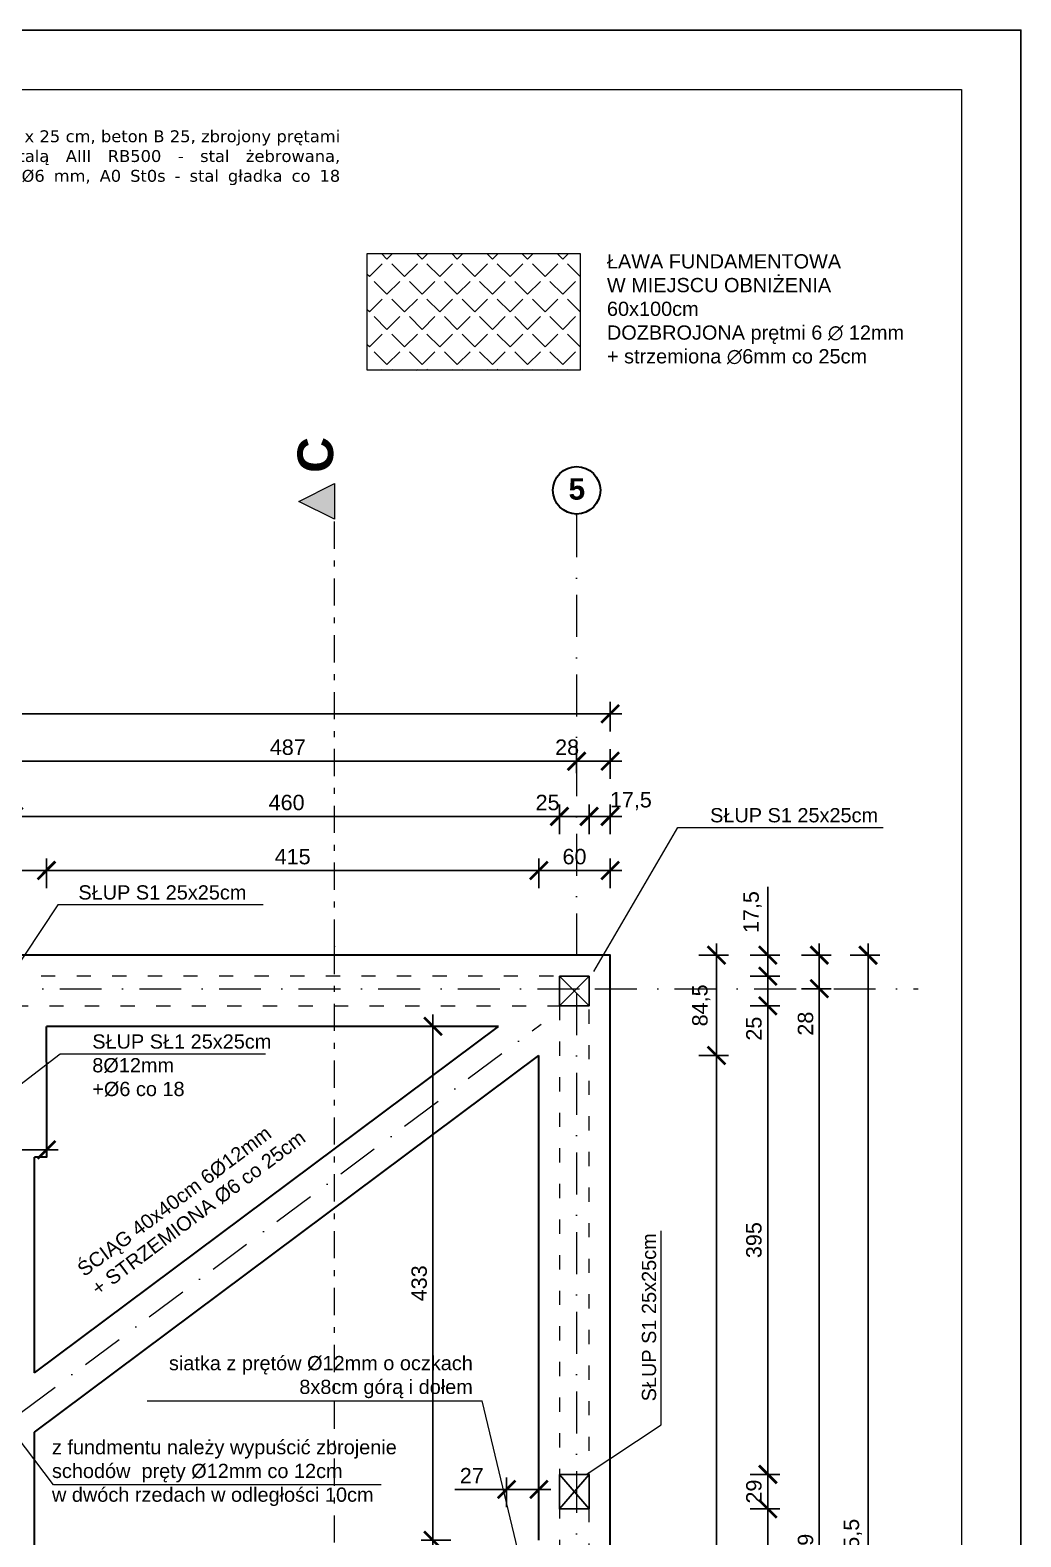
# Model space of a CAD drawing. Header units: millimetres. Extents: x 4647 to 73915, y -13612 to -8141.
# Drawn here: x 7079 to 7914, y -10878 to -9608 of the extents above; entities that cross this region are included whole.
import ezdxf
from ezdxf.enums import TextEntityAlignment as Align

# ---------------------------------------------------------------- set-up
doc = ezdxf.new("R2010")
doc.units = ezdxf.units.MM
for name, pattern in [('ACAD_ISO03W100', [30, 12, -18]), ('DASHED3', [65, 40, -10, 5, -10]), ('Kropki i Kreski', [67.027776, 35.277777, -17.638888, 0, -14.111111]), ('Przerywana', [16.4, 8.2, -8.2]), ('Przerywana podwójnie', [47.9, 22.9, -10, 5, -10])]:
    doc.linetypes.add(name, pattern=pattern)
for name, color, linetype, lineweight in [('a_beton_c', 3, 'ACAD_ISO03W100', 25), ('a_murowane_b', 20, 'Continuous', 30), ('a_murowane_c', 20, 'ACAD_ISO03W100', 13), ('a_opisy', 252, 'Continuous', 9), ('a_wymiary', 250, 'Continuous', 9), ('Konstrukcja - Siatka mod_Nr_Pióra__1', 7, 'Continuous', 5), ('Konstrukcja - Siatka mod_Nr_Pióra__7', 7, 'Continuous', 35), ('Opisy - Tekst_Nr_Pióra__1', 7, 'Continuous', 13), ('Znaczniki - Przekroje_Nr_Pióra__1', 7, 'Continuous', 5)]:
    doc.layers.add(name, color=color, linetype=linetype, lineweight=lineweight)
doc.layers.add('Konstrukcja - Siatka mod', color=7, linetype='Continuous')
doc.layers.add('Znaczniki - Przekroje', color=7, linetype='Continuous')
doc.layers.add('Konstrukcja - Siatka mod_Nr_Pióra__4', color=7, linetype='Continuous', lineweight=5, true_color=0x029e21)
doc.layers.add('Znaczniki - Przekroje_Nr_Pióra__5', color=7, linetype='Continuous', lineweight=5, true_color=0x40a5ff)
doc.styles.add('GENERATED_STYLE_1', font='arialbd.ttf')
doc.styles.get("Standard").update_dxf_attribs({"font": 'arial.ttf'})
doc.dimstyles.new('1-100', dxfattribs={"dimtxt": 13, "dimasz": 15, "dimexe": 10, "dimexo": 20, "dimgap": 5, "dimtad": 1, "dimdec": 1, "dimrnd": 0.5, "dimtxsty": 'Standard', "dimblk": 'ARCHTICK', "dimcen": 0.09, "dimdle": 10, "dimadec": 0, "dimazin": 0, "dimtfac": 1, "dimtdec": 1, "dimtofl": 0, "dimtmove": 0, "dimatfit": 3, "dimfxl": 10, "dimfxlon": 1, "dimtolj": 1, "dimtzin": 0, "dimarcsym": 0})

# ---------------------------------------------------------------- blocks, each defined once
blk = doc.blocks.new('Standardowy znacznik siatki')
at = {"layer": 'Konstrukcja - Siatka mod_Nr_Pióra__4', "linetype": 'Kropki i Kreski'}
for p, q in [((272.5, 0), (1529.2, 0)), ((1529.2, 0), (1801.7, 0))]:
    blk.add_line(p, q, dxfattribs=at)
at = {"layer": 'Konstrukcja - Siatka mod_Nr_Pióra__1', "style": 'GENERATED_STYLE_1'}
blk.add_attdef('AC_MarkerText_1', text='', height=18, dxfattribs=at).set_placement((-28.2, -13.3), align=Align.BOTTOM_LEFT)
blk = doc.blocks.new('Standardowy znacznik siatki_6')
at = {"layer": 'Konstrukcja - Siatka mod_Nr_Pióra__4', "linetype": 'Kropki i Kreski'}
for q in [(0, 0), (1660.6, 0)]:
    blk.add_line((1, 0), q, dxfattribs=at)
blk.add_point((1, 0), dxfattribs=at)
blk.add_point((1, 0), dxfattribs=at)
at = {"layer": 'Konstrukcja - Siatka mod_Nr_Pióra__7', "linetype": 'Continuous'}
blk.add_circle((-20, 0), 20, dxfattribs=at)
at = {"layer": 'Konstrukcja - Siatka mod_Nr_Pióra__1', "style": 'GENERATED_STYLE_1'}
blk.add_attdef('AC_MarkerText_1', text='', height=18, rotation=90, dxfattribs=at).set_placement((-6.7, -6.8), align=Align.BOTTOM_LEFT)
blk = doc.blocks.new('Płaszczyzna odcinająca_3', base_point=(9989.4, -311.1))
at = {"layer": 'Znaczniki - Przekroje_Nr_Pióra__1', "linetype": 'Continuous'}
blk.add_hatch(color=256, dxfattribs=at).paths.add_polyline_path([(9989.4, 1362.7), (9989.4, 1332.7), (9959.4, 1347.7)], flags=0)
for p, q in [((9959.4, 1347.7), (9989.4, 1362.7)), ((9989.4, 1362.7), (9989.4, 1332.7)), ((9989.4, 1332.7), (9959.4, 1347.7))]:
    blk.add_line(p, q, dxfattribs=at)
at = {"layer": 'Znaczniki - Przekroje_Nr_Pióra__5', "linetype": 'Przerywana podwójnie'}
for p, q in [((9989.4, 972.5), (9989.4, 1332.7)), ((9989.4, -296.1), (9989.4, 972.5))]:
    blk.add_line(p, q, dxfattribs=at)
blk.add_point((9989.4, 972.5), dxfattribs=at)
at = {"layer": 'Znaczniki - Przekroje_Nr_Pióra__1', "linetype": 'Continuous', "insert": (9988.7, 1371.7), "char_height": 30, "attachment_point": 7, "rotation": 90, "style": 'GENERATED_STYLE_1'}
blk.add_mtext('{C}', dxfattribs=at)
blk = doc.blocks.new('_ArchTick')
at = {"color": 0, "linetype": 'ByBlock', "const_width": 0.15}
blk.add_lwpolyline([(-0.5, -0.5), (0.5, 0.5)], dxfattribs=at)
blk = doc.blocks.new('*D581')
at = {"layer": 'a_wymiary', "color": 0, "lineweight": -2, "transparency": 16777216}
for p, q in [((7657.8, -11342.9), (7657.8, -10462)), ((7642.8, -10472), (7667.8, -10472)), ((7642.8, -11332.9), (7667.8, -11332.9))]:
    blk.add_line(p, q, dxfattribs=at)
at = {"layer": 'DEFPOINTS', "color": 0, "transparency": 16777216}
for p in [(7508.1, -10472), (7657.8, -10472), (7474.1, -11332.9)]:
    blk.add_point(p, dxfattribs=at)
at = {"layer": 'a_wymiary', "color": 0, "lineweight": -2, "transparency": 16777216, "xscale": 15, "yscale": 15, "zscale": 15}
for p, rotation in [((7657.8, -10472), 90), ((7657.8, -11332.9), 270)]:
    blk.add_blockref('_ArchTick', p, dxfattribs=dict(at, rotation=rotation))
at = {"layer": 'a_wymiary', "color": 0, "transparency": 16777216, "insert": (7646.2, -10902.5), "char_height": 13, "attachment_point": 5, "rotation": 90}
blk.add_mtext('\\A1;861', dxfattribs=at)
blk = doc.blocks.new('*D582')
at = {"layer": 'a_wymiary', "color": 0, "lineweight": -2, "transparency": 16777216}
for p, q in [((7657.8, -10482), (7657.8, -10377.5)), ((7642.8, -10387.5), (7667.8, -10387.5)), ((7642.8, -10472), (7667.8, -10472))]:
    blk.add_line(p, q, dxfattribs=at)
at = {"layer": 'DEFPOINTS', "color": 0, "transparency": 16777216}
for p in [(7568.1, -10387.5), (7657.8, -10387.5), (7508.1, -10472)]:
    blk.add_point(p, dxfattribs=at)
at = {"layer": 'a_wymiary', "color": 0, "lineweight": -2, "transparency": 16777216, "xscale": 15, "yscale": 15, "zscale": 15}
for p, rotation in [((7657.8, -10387.5), 90), ((7657.8, -10472), 270)]:
    blk.add_blockref('_ArchTick', p, dxfattribs=dict(at, rotation=rotation))
at = {"layer": 'a_wymiary', "color": 0, "transparency": 16777216, "insert": (7645, -10429.8), "char_height": 13, "attachment_point": 5, "rotation": 90}
blk.add_mtext('\\A1;84,5', dxfattribs=at)
blk = doc.blocks.new('*D583')
at = {"layer": 'a_wymiary', "color": 0, "lineweight": -2, "transparency": 16777216}
for p, q in [((7701.1, -10387.5), (7701.1, -10329.9)), ((7701.1, -10405.2), (7701.1, -10377.5)), ((7686.1, -10387.5), (7711.1, -10387.5)), ((7686.1, -10405.2), (7711.1, -10405.2))]:
    blk.add_line(p, q, dxfattribs=at)
at = {"layer": 'DEFPOINTS', "color": 0, "transparency": 16777216}
for p in [(7568.1, -10387.5), (7550.4, -10405.2), (7701.1, -10405.2)]:
    blk.add_point(p, dxfattribs=at)
at = {"layer": 'a_wymiary', "color": 0, "lineweight": -2, "transparency": 16777216, "xscale": 15, "yscale": 15, "zscale": 15}
for p, rotation in [((7701.1, -10387.5), 90), ((7701.1, -10405.2), 270)]:
    blk.add_blockref('_ArchTick', p, dxfattribs=dict(at, rotation=rotation))
at = {"layer": 'a_wymiary', "color": 0, "transparency": 16777216, "insert": (7688.2, -10351.2), "char_height": 13, "attachment_point": 5, "rotation": 90}
blk.add_mtext('\\A1;17,5', dxfattribs=at)
blk = doc.blocks.new('*D584')
at = {"layer": 'a_wymiary', "color": 0, "lineweight": -2, "transparency": 16777216}
for p, q in [((7701.1, -10395.2), (7701.1, -10440.2)), ((7686.1, -10405.2), (7711.1, -10405.2)), ((7686.1, -10430.2), (7711.1, -10430.2))]:
    blk.add_line(p, q, dxfattribs=at)
at = {"layer": 'DEFPOINTS', "color": 0, "transparency": 16777216}
for p in [(7550.4, -10405.2), (7550.4, -10430.2), (7701.1, -10430.2)]:
    blk.add_point(p, dxfattribs=at)
at = {"layer": 'a_wymiary', "color": 0, "lineweight": -2, "transparency": 16777216, "xscale": 15, "yscale": 15, "zscale": 15}
for p, rotation in [((7701.1, -10405.2), 90), ((7701.1, -10430.2), 270)]:
    blk.add_blockref('_ArchTick', p, dxfattribs=dict(at, rotation=rotation))
at = {"layer": 'a_wymiary', "color": 0, "transparency": 16777216, "insert": (7689.4, -10449.4), "char_height": 13, "attachment_point": 5, "rotation": 90}
blk.add_mtext('\\A1;25', dxfattribs=at)
blk = doc.blocks.new('*D585')
at = {"layer": 'a_wymiary', "color": 0, "lineweight": -2, "transparency": 16777216}
for p, q in [((7701.1, -10420.2), (7701.1, -10835)), ((7686.1, -10430.2), (7711.1, -10430.2)), ((7686.1, -10825), (7711.1, -10825))]:
    blk.add_line(p, q, dxfattribs=at)
at = {"layer": 'DEFPOINTS', "color": 0, "transparency": 16777216}
for p in [(7550.4, -10430.2), (7550.4, -10825), (7701.1, -10825)]:
    blk.add_point(p, dxfattribs=at)
at = {"layer": 'a_wymiary', "color": 0, "lineweight": -2, "transparency": 16777216, "xscale": 15, "yscale": 15, "zscale": 15}
for p, rotation in [((7701.1, -10430.2), 90), ((7701.1, -10825), 270)]:
    blk.add_blockref('_ArchTick', p, dxfattribs=dict(at, rotation=rotation))
at = {"layer": 'a_wymiary', "color": 0, "transparency": 16777216, "insert": (7689.4, -10627.6), "char_height": 13, "attachment_point": 5, "rotation": 90}
blk.add_mtext('\\A1;395', dxfattribs=at)
blk = doc.blocks.new('*D586')
at = {"layer": 'a_wymiary', "color": 0, "lineweight": -2, "transparency": 16777216}
for p, q in [((7701.1, -10815), (7701.1, -10864)), ((7686.1, -10825), (7711.1, -10825)), ((7686.1, -10854), (7711.1, -10854))]:
    blk.add_line(p, q, dxfattribs=at)
at = {"layer": 'DEFPOINTS', "color": 0, "transparency": 16777216}
for p in [(7550.4, -10825), (7550.4, -10854), (7701.1, -10854)]:
    blk.add_point(p, dxfattribs=at)
at = {"layer": 'a_wymiary', "color": 0, "lineweight": -2, "transparency": 16777216, "xscale": 15, "yscale": 15, "zscale": 15}
for p, rotation in [((7701.1, -10825), 90), ((7701.1, -10854), 270)]:
    blk.add_blockref('_ArchTick', p, dxfattribs=dict(at, rotation=rotation))
at = {"layer": 'a_wymiary', "color": 0, "transparency": 16777216, "insert": (7689.4, -10839.5), "char_height": 13, "attachment_point": 5, "rotation": 90}
blk.add_mtext('\\A1;29', dxfattribs=at)
blk = doc.blocks.new('*D587')
at = {"layer": 'a_wymiary', "color": 0, "lineweight": -2, "transparency": 16777216}
for p, q in [((7686.1, -10854), (7711.1, -10854)), ((7701.1, -10844), (7701.1, -11360.2)), ((7686.1, -11350.2), (7711.1, -11350.2))]:
    blk.add_line(p, q, dxfattribs=at)
at = {"layer": 'DEFPOINTS', "color": 0, "transparency": 16777216}
for p in [(7550.4, -10854), (7550.4, -11350.2), (7701.1, -11350.2)]:
    blk.add_point(p, dxfattribs=at)
at = {"layer": 'a_wymiary', "color": 0, "lineweight": -2, "transparency": 16777216, "xscale": 15, "yscale": 15, "zscale": 15}
for p, rotation in [((7701.1, -10854), 90), ((7701.1, -11350.2), 270)]:
    blk.add_blockref('_ArchTick', p, dxfattribs=dict(at, rotation=rotation))
at = {"layer": 'a_wymiary', "color": 0, "transparency": 16777216, "insert": (7689.4, -11102.1), "char_height": 13, "attachment_point": 5, "rotation": 90}
blk.add_mtext('\\A1;496', dxfattribs=at)
blk = doc.blocks.new('*D590')
at = {"layer": 'a_wymiary', "color": 0, "lineweight": -2, "transparency": 16777216}
for p, q in [((7744.5, -10377.5), (7744.5, -10415.7)), ((7729.5, -10387.5), (7754.5, -10387.5)), ((7729.5, -10415.7), (7754.5, -10415.7)), ((7744.5, -10415.7), (7744.5, -10459.6))]:
    blk.add_line(p, q, dxfattribs=at)
at = {"layer": 'DEFPOINTS', "color": 0, "transparency": 16777216}
for p in [(7568.1, -10387.5), (7568.1, -10415.7), (7744.5, -10415.7)]:
    blk.add_point(p, dxfattribs=at)
at = {"layer": 'a_wymiary', "color": 0, "lineweight": -2, "transparency": 16777216, "xscale": 15, "yscale": 15, "zscale": 15}
for p, rotation in [((7744.5, -10387.5), 90), ((7744.5, -10415.7), 270)]:
    blk.add_blockref('_ArchTick', p, dxfattribs=dict(at, rotation=rotation))
at = {"layer": 'a_wymiary', "color": 0, "transparency": 16777216, "insert": (7732.9, -10445.2), "char_height": 13, "attachment_point": 5, "rotation": 90}
blk.add_mtext('\\A1;28', dxfattribs=at)
blk = doc.blocks.new('*D591')
at = {"layer": 'a_wymiary', "color": 0, "lineweight": -2, "transparency": 16777216}
for p, q in [((7744.5, -10405.7), (7744.5, -11374.7)), ((7729.5, -10415.7), (7754.5, -10415.7)), ((7759.5, -11364.7), (7734.5, -11364.7))]:
    blk.add_line(p, q, dxfattribs=at)
at = {"layer": 'DEFPOINTS', "color": 0, "transparency": 16777216}
for p in [(7568.1, -10415.7), (7744.5, -11364.7), (7827.8, -11364.7)]:
    blk.add_point(p, dxfattribs=at)
at = {"layer": 'a_wymiary', "color": 0, "lineweight": -2, "transparency": 16777216, "xscale": 15, "yscale": 15, "zscale": 15}
for p, rotation in [((7744.5, -10415.7), 90), ((7744.5, -11364.7), 270)]:
    blk.add_blockref('_ArchTick', p, dxfattribs=dict(at, rotation=rotation))
at = {"layer": 'a_wymiary', "color": 0, "transparency": 16777216, "insert": (7732.9, -10890.2), "char_height": 13, "attachment_point": 5, "rotation": 90}
blk.add_mtext('\\A1;949', dxfattribs=at)
blk = doc.blocks.new('*D593')
at = {"layer": 'a_wymiary', "color": 0, "lineweight": -2, "transparency": 16777216}
for p, q in [((7785.6, -10377.5), (7785.6, -11402.9)), ((7770.6, -10387.5), (7795.6, -10387.5)), ((7770.6, -11392.9), (7795.6, -11392.9))]:
    blk.add_line(p, q, dxfattribs=at)
at = {"layer": 'DEFPOINTS', "color": 0, "transparency": 16777216}
for p in [(7568.1, -10387.5), (7568.1, -11392.9), (7785.6, -11392.9)]:
    blk.add_point(p, dxfattribs=at)
at = {"layer": 'a_wymiary', "color": 0, "lineweight": -2, "transparency": 16777216, "xscale": 15, "yscale": 15, "zscale": 15}
for p, rotation in [((7785.6, -10387.5), 90), ((7785.6, -11392.9), 270)]:
    blk.add_blockref('_ArchTick', p, dxfattribs=dict(at, rotation=rotation))
at = {"layer": 'a_wymiary', "color": 0, "transparency": 16777216, "insert": (7772.7, -10890.2), "char_height": 13, "attachment_point": 5, "rotation": 90}
blk.add_mtext('\\A1;1005,5', dxfattribs=at)
blk = doc.blocks.new('*D594')
at = {"layer": 'a_wymiary', "color": 0, "lineweight": -2, "transparency": 16777216}
for p, q in [((7508.1, -10331.1), (7508.1, -10306.1)), ((7568.1, -10331.1), (7568.1, -10306.1)), ((7578.1, -10316.1), (7498.1, -10316.1))]:
    blk.add_line(p, q, dxfattribs=at)
at = {"layer": 'DEFPOINTS', "color": 0, "transparency": 16777216}
for p in [(7508.1, -10316.1), (7568.1, -10387.5), (7508.1, -10472)]:
    blk.add_point(p, dxfattribs=at)
at = {"layer": 'a_wymiary', "color": 0, "lineweight": -2, "transparency": 16777216, "xscale": 15, "yscale": 15, "zscale": 15, "rotation": 180}
blk.add_blockref('_ArchTick', (7508.1, -10316.1), dxfattribs=at)
at = {"layer": 'a_wymiary', "color": 0, "lineweight": -2, "transparency": 16777216, "xscale": 15, "yscale": 15, "zscale": 15}
blk.add_blockref('_ArchTick', (7568.1, -10316.1), dxfattribs=at)
at = {"layer": 'a_wymiary', "color": 0, "transparency": 16777216, "insert": (7538.1, -10304.5), "char_height": 13, "attachment_point": 5}
blk.add_mtext('\\A1;60', dxfattribs=at)
blk = doc.blocks.new('*D595')
at = {"layer": 'a_wymiary', "color": 0, "lineweight": -2, "transparency": 16777216}
for p, q in [((7092.9, -10331.1), (7092.9, -10306.1)), ((7508.1, -10331.1), (7508.1, -10306.1)), ((7518.1, -10316.1), (7082.9, -10316.1))]:
    blk.add_line(p, q, dxfattribs=at)
at = {"layer": 'DEFPOINTS', "color": 0, "transparency": 16777216}
for p in [(7092.9, -10316.1), (7092.9, -10447.5), (7508.1, -10472)]:
    blk.add_point(p, dxfattribs=at)
at = {"layer": 'a_wymiary', "color": 0, "lineweight": -2, "transparency": 16777216, "xscale": 15, "yscale": 15, "zscale": 15, "rotation": 180}
blk.add_blockref('_ArchTick', (7092.9, -10316.1), dxfattribs=at)
at = {"layer": 'a_wymiary', "color": 0, "lineweight": -2, "transparency": 16777216, "xscale": 15, "yscale": 15, "zscale": 15}
blk.add_blockref('_ArchTick', (7508.1, -10316.1), dxfattribs=at)
at = {"layer": 'a_wymiary', "color": 0, "transparency": 16777216, "insert": (7300.5, -10304.5), "char_height": 13, "attachment_point": 5}
blk.add_mtext('\\A1;415', dxfattribs=at)
blk = doc.blocks.new('*D596')
at = {"layer": 'a_wymiary', "color": 0, "lineweight": -2, "transparency": 16777216}
for p, q in [((7012.9, -10331.1), (7012.9, -10306.1)), ((7092.9, -10331.1), (7092.9, -10306.1)), ((7102.9, -10316.1), (7002.9, -10316.1))]:
    blk.add_line(p, q, dxfattribs=at)
at = {"layer": 'DEFPOINTS', "color": 0, "transparency": 16777216}
for p in [(7012.9, -10316.1), (7012.9, -10447.5), (7092.9, -10447.5)]:
    blk.add_point(p, dxfattribs=at)
at = {"layer": 'a_wymiary', "color": 0, "lineweight": -2, "transparency": 16777216, "xscale": 15, "yscale": 15, "zscale": 15, "rotation": 180}
blk.add_blockref('_ArchTick', (7012.9, -10316.1), dxfattribs=at)
at = {"layer": 'a_wymiary', "color": 0, "lineweight": -2, "transparency": 16777216, "xscale": 15, "yscale": 15, "zscale": 15}
blk.add_blockref('_ArchTick', (7092.9, -10316.1), dxfattribs=at)
at = {"layer": 'a_wymiary', "color": 0, "transparency": 16777216, "insert": (7052.9, -10304.5), "char_height": 13, "attachment_point": 5}
blk.add_mtext('\\A1;80', dxfattribs=at)
blk = doc.blocks.new('*D607')
at = {"layer": 'a_wymiary', "color": 0, "lineweight": -2, "transparency": 16777216}
for p, q in [((7055.4, -10270.5), (7535.4, -10270.5)), ((7065.4, -10285.5), (7065.4, -10260.5)), ((7525.4, -10285.5), (7525.4, -10260.5))]:
    blk.add_line(p, q, dxfattribs=at)
at = {"layer": 'DEFPOINTS', "color": 0, "transparency": 16777216}
for p in [(7525.4, -10270.5), (7065.4, -10405.2), (7525.4, -10405.2)]:
    blk.add_point(p, dxfattribs=at)
at = {"layer": 'a_wymiary', "color": 0, "lineweight": -2, "transparency": 16777216, "xscale": 15, "yscale": 15, "zscale": 15, "rotation": 180}
blk.add_blockref('_ArchTick', (7065.4, -10270.5), dxfattribs=at)
at = {"layer": 'a_wymiary', "color": 0, "lineweight": -2, "transparency": 16777216, "xscale": 15, "yscale": 15, "zscale": 15}
blk.add_blockref('_ArchTick', (7525.4, -10270.5), dxfattribs=at)
at = {"layer": 'a_wymiary', "color": 0, "transparency": 16777216, "insert": (7295.4, -10258.9), "char_height": 13, "attachment_point": 5}
blk.add_mtext('\\A1;460', dxfattribs=at)
blk = doc.blocks.new('*D608')
at = {"layer": 'a_wymiary', "color": 0, "lineweight": -2, "transparency": 16777216}
for p, q in [((7515.4, -10270.5), (7560.4, -10270.5)), ((7525.4, -10285.5), (7525.4, -10260.5)), ((7550.4, -10285.5), (7550.4, -10260.5))]:
    blk.add_line(p, q, dxfattribs=at)
at = {"layer": 'DEFPOINTS', "color": 0, "transparency": 16777216}
for p in [(7550.4, -10270.5), (7525.4, -10405.2), (7550.4, -10405.2)]:
    blk.add_point(p, dxfattribs=at)
at = {"layer": 'a_wymiary', "color": 0, "lineweight": -2, "transparency": 16777216, "xscale": 15, "yscale": 15, "zscale": 15, "rotation": 180}
blk.add_blockref('_ArchTick', (7525.4, -10270.5), dxfattribs=at)
at = {"layer": 'a_wymiary', "color": 0, "lineweight": -2, "transparency": 16777216, "xscale": 15, "yscale": 15, "zscale": 15}
blk.add_blockref('_ArchTick', (7550.4, -10270.5), dxfattribs=at)
at = {"layer": 'a_wymiary', "color": 0, "transparency": 16777216, "insert": (7515.4, -10258.9), "char_height": 13, "attachment_point": 5}
blk.add_mtext('\\A1;25', dxfattribs=at)
blk = doc.blocks.new('*D609')
at = {"layer": 'a_wymiary', "color": 0, "lineweight": -2, "transparency": 16777216}
for p, q in [((7540.4, -10270.5), (7578.1, -10270.5)), ((7550.4, -10285.5), (7550.4, -10260.5)), ((7568.1, -10285.5), (7568.1, -10260.5))]:
    blk.add_line(p, q, dxfattribs=at)
at = {"layer": 'DEFPOINTS', "color": 0, "transparency": 16777216}
for p in [(7568.1, -10270.5), (7568.1, -10387.5), (7550.4, -10405.2)]:
    blk.add_point(p, dxfattribs=at)
at = {"layer": 'a_wymiary', "color": 0, "lineweight": -2, "transparency": 16777216, "xscale": 15, "yscale": 15, "zscale": 15, "rotation": 180}
blk.add_blockref('_ArchTick', (7550.4, -10270.5), dxfattribs=at)
at = {"layer": 'a_wymiary', "color": 0, "lineweight": -2, "transparency": 16777216, "xscale": 15, "yscale": 15, "zscale": 15}
blk.add_blockref('_ArchTick', (7568.1, -10270.5), dxfattribs=at)
at = {"layer": 'a_wymiary', "color": 0, "transparency": 16777216, "insert": (7585.6, -10257.7), "char_height": 13, "attachment_point": 5}
blk.add_mtext('\\A1;17,5', dxfattribs=at)
blk = doc.blocks.new('*D613')
at = {"layer": 'a_wymiary', "color": 0, "lineweight": -2, "transparency": 16777216}
for p, q in [((7052.9, -10239), (7052.9, -10214)), ((7539.9, -10209), (7539.9, -10234)), ((7042.9, -10224), (7549.9, -10224))]:
    blk.add_line(p, q, dxfattribs=at)
at = {"layer": 'DEFPOINTS', "color": 0, "transparency": 16777216}
for p in [(7539.9, -10016.7), (7539.9, -10224), (7052.9, -10405.2)]:
    blk.add_point(p, dxfattribs=at)
at = {"layer": 'a_wymiary', "color": 0, "lineweight": -2, "transparency": 16777216, "xscale": 15, "yscale": 15, "zscale": 15, "rotation": 180}
blk.add_blockref('_ArchTick', (7052.9, -10224), dxfattribs=at)
at = {"layer": 'a_wymiary', "color": 0, "lineweight": -2, "transparency": 16777216, "xscale": 15, "yscale": 15, "zscale": 15}
blk.add_blockref('_ArchTick', (7539.9, -10224), dxfattribs=at)
at = {"layer": 'a_wymiary', "color": 0, "transparency": 16777216, "insert": (7296.4, -10212.3), "char_height": 13, "attachment_point": 5}
blk.add_mtext('\\A1;487', dxfattribs=at)
blk = doc.blocks.new('*D614')
at = {"layer": 'a_wymiary', "color": 0, "lineweight": -2, "transparency": 16777216}
for p, q in [((7539.9, -10209), (7539.9, -10234)), ((7568.1, -10239), (7568.1, -10214)), ((7529.9, -10224), (7578.1, -10224))]:
    blk.add_line(p, q, dxfattribs=at)
at = {"layer": 'DEFPOINTS', "color": 0, "transparency": 16777216}
for p in [(7539.9, -10016.7), (7568.1, -10224), (7568.1, -10387.5)]:
    blk.add_point(p, dxfattribs=at)
at = {"layer": 'a_wymiary', "color": 0, "lineweight": -2, "transparency": 16777216, "xscale": 15, "yscale": 15, "zscale": 15, "rotation": 180}
blk.add_blockref('_ArchTick', (7539.9, -10224), dxfattribs=at)
at = {"layer": 'a_wymiary', "color": 0, "lineweight": -2, "transparency": 16777216, "xscale": 15, "yscale": 15, "zscale": 15}
blk.add_blockref('_ArchTick', (7568.1, -10224), dxfattribs=at)
at = {"layer": 'a_wymiary', "color": 0, "transparency": 16777216, "insert": (7531.9, -10212.3), "char_height": 13, "attachment_point": 5}
blk.add_mtext('\\A1;28', dxfattribs=at)
blk = doc.blocks.new('*D615')
at = {"layer": 'a_wymiary', "color": 0, "lineweight": -2, "transparency": 16777216}
for p, q in [((6260.7, -10199.1), (6260.7, -10174.1)), ((7568.1, -10199.1), (7568.1, -10174.1)), ((6250.7, -10184.1), (7578.1, -10184.1))]:
    blk.add_line(p, q, dxfattribs=at)
at = {"layer": 'DEFPOINTS', "color": 0, "transparency": 16777216}
for p in [(7568.1, -10184.1), (6260.7, -10387.5), (7568.1, -10387.5)]:
    blk.add_point(p, dxfattribs=at)
at = {"layer": 'a_wymiary', "color": 0, "lineweight": -2, "transparency": 16777216, "xscale": 15, "yscale": 15, "zscale": 15, "rotation": 180}
blk.add_blockref('_ArchTick', (6260.7, -10184.1), dxfattribs=at)
at = {"layer": 'a_wymiary', "color": 0, "lineweight": -2, "transparency": 16777216, "xscale": 15, "yscale": 15, "zscale": 15}
blk.add_blockref('_ArchTick', (7568.1, -10184.1), dxfattribs=at)
at = {"layer": 'a_wymiary', "color": 0, "transparency": 16777216, "insert": (6914.4, -10171.3), "char_height": 13, "attachment_point": 5}
blk.add_mtext('\\A1;1307,5', dxfattribs=at)
blk = doc.blocks.new('*D738')
at = {"layer": 'a_wymiary', "color": 0, "lineweight": -2, "transparency": 16777216}
for p, q in [((7433.8, -10880.5), (7408.8, -10880.5)), ((7418.8, -10974.5), (7418.8, -10870.5)), ((7433.8, -10964.5), (7408.8, -10964.5))]:
    blk.add_line(p, q, dxfattribs=at)
at = {"layer": 'DEFPOINTS', "color": 0, "transparency": 16777216}
for p in [(7418.8, -10880.5), (7480.9, -10880.5), (7480.9, -10964.5)]:
    blk.add_point(p, dxfattribs=at)
at = {"layer": 'a_wymiary', "color": 0, "lineweight": -2, "transparency": 16777216, "xscale": 15, "yscale": 15, "zscale": 15}
for p, rotation in [((7418.8, -10880.5), 90), ((7418.8, -10964.5), 270)]:
    blk.add_blockref('_ArchTick', p, dxfattribs=dict(at, rotation=rotation))
at = {"layer": 'a_wymiary', "color": 0, "transparency": 16777216, "insert": (7407.2, -10922.5), "char_height": 13, "attachment_point": 5, "rotation": 90}
blk.add_mtext('\\A1;84', dxfattribs=at)
blk = doc.blocks.new('*D739')
at = {"layer": 'a_wymiary', "color": 0, "lineweight": -2, "transparency": 16777216}
for p, q in [((7433.8, -10447.5), (7408.8, -10447.5)), ((7418.8, -10890.5), (7418.8, -10437.5)), ((7433.8, -10880.5), (7408.8, -10880.5))]:
    blk.add_line(p, q, dxfattribs=at)
at = {"layer": 'DEFPOINTS', "color": 0, "transparency": 16777216}
for p in [(7418.8, -10447.5), (7474.1, -10447.5), (7480.9, -10880.5)]:
    blk.add_point(p, dxfattribs=at)
at = {"layer": 'a_wymiary', "color": 0, "lineweight": -2, "transparency": 16777216, "xscale": 15, "yscale": 15, "zscale": 15}
for p, rotation in [((7418.8, -10447.5), 90), ((7418.8, -10880.5), 270)]:
    blk.add_blockref('_ArchTick', p, dxfattribs=dict(at, rotation=rotation))
at = {"layer": 'a_wymiary', "color": 0, "transparency": 16777216, "insert": (7407.2, -10664), "char_height": 13, "attachment_point": 5, "rotation": 90}
blk.add_mtext('\\A1;433', dxfattribs=at)
blk = doc.blocks.new('*D740')
at = {"layer": 'a_wymiary', "color": 0, "lineweight": -2, "transparency": 16777216}
for p, q in [((7480.9, -10852.7), (7480.9, -10827.7)), ((7508.1, -10852.7), (7508.1, -10827.7)), ((7480.9, -10837.7), (7437.1, -10837.7)), ((7518.1, -10837.7), (7480.9, -10837.7))]:
    blk.add_line(p, q, dxfattribs=at)
at = {"layer": 'DEFPOINTS', "color": 0, "transparency": 16777216}
for p in [(7480.9, -10837.7), (7480.9, -10964.5), (7508.1, -10964.5)]:
    blk.add_point(p, dxfattribs=at)
at = {"layer": 'a_wymiary', "color": 0, "lineweight": -2, "transparency": 16777216, "xscale": 15, "yscale": 15, "zscale": 15, "rotation": 180}
blk.add_blockref('_ArchTick', (7480.9, -10837.7), dxfattribs=at)
at = {"layer": 'a_wymiary', "color": 0, "lineweight": -2, "transparency": 16777216, "xscale": 15, "yscale": 15, "zscale": 15}
blk.add_blockref('_ArchTick', (7508.1, -10837.7), dxfattribs=at)
at = {"layer": 'a_wymiary', "color": 0, "transparency": 16777216, "insert": (7451.5, -10826.1), "char_height": 13, "attachment_point": 5}
blk.add_mtext('\\A1;27', dxfattribs=at)
blk = doc.blocks.new('*D911')
at = {"layer": 'a_wymiary', "color": 0, "lineweight": -2, "transparency": 16777216}
for p, q in [((7012.9, -10551.5), (7012.9, -10541.5)), ((7092.9, -10551.5), (7092.9, -10541.5)), ((7002.9, -10551.5), (7102.9, -10551.5))]:
    blk.add_line(p, q, dxfattribs=at)
at = {"layer": 'DEFPOINTS', "color": 0, "transparency": 16777216}
for p in [(7012.9, -10557.6), (7092.9, -10551.5), (7092.9, -10557.6)]:
    blk.add_point(p, dxfattribs=at)
at = {"layer": 'a_wymiary', "color": 0, "lineweight": -2, "transparency": 16777216, "xscale": 15, "yscale": 15, "zscale": 15, "rotation": 180}
blk.add_blockref('_ArchTick', (7012.9, -10551.5), dxfattribs=at)
at = {"layer": 'a_wymiary', "color": 0, "lineweight": -2, "transparency": 16777216, "xscale": 15, "yscale": 15, "zscale": 15}
blk.add_blockref('_ArchTick', (7092.9, -10551.5), dxfattribs=at)
at = {"layer": 'a_wymiary', "color": 0, "transparency": 16777216, "insert": (7052.9, -10539.9), "char_height": 13, "attachment_point": 5}
blk.add_mtext('\\A1;80', dxfattribs=at)

msp = doc.modelspace()

# ---------------------------------------------------------------- hatches: boundary and pattern name
at = {"layer": 'a_wymiary', "ltscale": 5}
h = msp.add_hatch(dxfattribs=at)
h.set_pattern_fill('ANGLE', color=256, scale=3, angle=45, style=0)
h.set_pattern_definition([(45, (-13.886, -36.208), (-14.817423, 14.817423), [15.24, -5.715]), (135, (-13.886, -36.208), (-14.817423, -14.817423), [15.24, -5.715])])
h.paths.add_polyline_path([(7363.43, -9796.14), (7542.93, -9796.14), (7542.93, -9894.47), (7363.43, -9894.47)])

# ---------------------------------------------------------------- linework, layer by layer
msp.add_lwpolyline([(5814.41, -12577.97), (7914.41, -12577.97), (7914.41, -9607.97), (5814.41, -9607.97)], close=True)
at = {"layer": 'a_beton_c', "linetype": 'ByBlock'}
for points in [[(7525.41, -10405.23), (7525.41, -10430.23), (7550.42, -10430.23), (7550.42, -10405.23)], [(7525.41, -10825.04), (7525.41, -10854.04), (7550.42, -10854.04), (7550.42, -10825.04)]]:
    msp.add_lwpolyline(points, close=True, dxfattribs=at)
for points in [[(7525.41, -10430.23), (7550.42, -10405.23)], [(7525.41, -10405.23), (7550.42, -10430.23)], [(7525.41, -10854.04), (7550.42, -10825.04)], [(7525.41, -10825.04), (7550.42, -10854.04)]]:
    msp.add_lwpolyline(points, dxfattribs=at)
at = {"layer": 'a_murowane_b'}
for p, q in [((7092.91, -10477.64), (7092.91, -10447.53)), ((7082.91, -10739.5), (7082.91, -10557.63)), ((7082.91, -10937.73), (7082.91, -10789.41))]:
    msp.add_line(p, q, dxfattribs=at)
for points in [[(6330.91, -11392.93), (7568.11, -11392.93), (7568.11, -10387.53), (6260.71, -10387.53), (6260.71, -11322.73)], [(7082.91, -10739.5), (7474.07, -10447.53)], [(7474.07, -10447.53), (7092.91, -10447.53)], [(7082.91, -10789.41), (7508.11, -10472.03)], [(7508.11, -10880.54), (7508.11, -10472.03)], [(7092.91, -10477.64), (7092.91, -10477.64), (7092.91, -10557.63), (7082.91, -10557.63)]]:
    msp.add_lwpolyline(points, dxfattribs=at)
at = {"layer": 'a_murowane_c'}
for points in [[(6278.41, -11375.23), (7550.41, -11375.23), (7550.41, -10405.23), (6278.41, -10405.23)], [(7065.41, -10430.23), (7525.41, -10430.23), (7525.41, -11350.23), (7065.41, -11350.23)]]:
    msp.add_lwpolyline(points, close=True, dxfattribs=at)
at = {"layer": 'a_opisy'}
for p, q in [((7554.41, -10401.23), (7625.34, -10279.94)), ((7625.34, -10279.94), (7798.4, -10279.94)), ((7102.47, -10344.98), (7060.74, -10408.32)), ((7275.53, -10344.98), (7102.47, -10344.98)), ((7059.41, -10505.14), (7104.48, -10470.61)), ((7104.48, -10470.61), (7277.54, -10470.61)), ((7611.29, -10783.32), (7611.29, -10619.81)), ((7098.92, -10833.77), (6986.77, -10686.22)), ((7177.8, -10762.93), (7460.19, -10762.93)), ((7490.34, -10888.7), (7460.19, -10762.93)), ((7547.95, -10825.04), (7611.29, -10783.32)), ((7375, -10833.77), (7098.92, -10833.77))]:
    msp.add_line(p, q, dxfattribs=at)
at = {"layer": 'a_wymiary'}
msp.add_lwpolyline([(7363.43, -9796.14), (7542.93, -9796.14), (7542.93, -9894.47), (7363.43, -9894.47)], close=True, dxfattribs=at)
at = {"layer": 'Konstrukcja - Siatka mod_Nr_Pióra__4', "linetype": 'Kropki i Kreski'}
msp.add_lwpolyline([(6318.91, -11334.73), (7509.91, -10445.73)], dxfattribs=at)
at = {"layer": 'Opisy - Tekst_Nr_Pióra__1', "linetype": 'Continuous', "ltscale": 10, "flags": 128}
msp.add_lwpolyline([(7864.41, -12377.97), (5964.41, -12377.97), (5964.41, -9657.97), (7864.41, -9657.97)], close=True, dxfattribs=at)

# ---------------------------------------------------------------- block references
at = {"layer": 'Konstrukcja - Siatka mod', "linetype": 'Continuous'}
ref = msp.add_blockref('Standardowy znacznik siatki_6', (7539.92, -10015.73), dxfattribs=dict(at, rotation=270))
ref.add_attrib('AC_MarkerText_1', '5', dxfattribs={"linetype": 'Continuous', "height": 18, "style": 'GENERATED_STYLE_1'}).set_placement((7533.09, -10009.02), align=Align.BOTTOM_LEFT)
at = {"layer": 'Konstrukcja - Siatka mod', "linetype": 'Przerywana'}
msp.add_blockref('Standardowy znacznik siatki', (6026.12, -10415.73), dxfattribs=at)
at = {"layer": 'Znaczniki - Przekroje'}
msp.add_blockref('Płaszczyzna odcinająca_3', (7335.74, -11663.84), dxfattribs=at)

# ---------------------------------------------------------------- texts
at = {"layer": 'a_opisy', "char_height": 12}
for s, insert, width, attachment_point in [('\\pxl1.5,qj;{\\fVerdana|b1|i0|c238|p34;\\H0.83333x;\\L\\C0;Słup SŁ2\\fVerdana|b0|i0|c238|p34;\\l - 25 x 25 cm, beton B 25\\fVerdana Baltic|b0|i0|c186|p34;, zbrojony prętami 8Ø12 mm stalą AIII RB500 - stal żebrowana, strzemionami Ø6 mm, A0 St0s - stal gładka co 18 cm.}', (6952.73, -9692.39), 386.6768, 1), ('ŁAWA FUNDAMENTOWA\\PW MIEJSCU OBNIŻENIA\\P60x100cm\\PDOZBROJONA prętmi 6 ∅ 12mm\\P+ strzemiona ∅6mm co 25cm', (7565.44, -9796.79), 526.9312, 1), ('SŁUP S1 25x25cm', (7652.42, -10263.54), 285.6, 1), ('SŁUP S1 25x25cm', (7261.49, -10328.58), 285.6, 3), ('SŁUP SŁ1 25x25cm\\P8%%C12mm\\P+%%C6 co 18', (7131.57, -10454.21), 285.6, 1)]:
    msp.add_mtext(s, dxfattribs=dict(at, insert=insert, width=width, attachment_point=attachment_point))
at = {"layer": 'a_opisy', "char_height": 12, "attachment_point": 1}
for s, insert, width, rotation in [('ŚCIĄG 40x40cm 6%%C12mm \\P+ STRZEMIONA %%C6 co 25cm', (7117.59, -10649.26), 526.9312, 36.73882), ('SŁUP S1 25x25cm', (7594.88, -10763.47), 285.6, 90)]:
    msp.add_mtext(s, dxfattribs=dict(at, insert=insert, width=width, rotation=rotation))
at = {"layer": 'a_opisy', "linetype": 'DASHED3', "char_height": 12, "width": 294.4432}
for s, insert, attachment_point in [('{\\fArial|b0|i0|c238|p34;siatka z prętów %%c12mm o oczkach 8x8cm górą i dołem}', (7452.38, -10725.23), 3), ('z fundmentu należy wypuścić zbrojenie schodów  pręty %%C12mm co 12cm\\Pw dwóch rzedach w odległości 10cm', (7097.59, -10796.07), 1)]:
    msp.add_mtext(s, dxfattribs=dict(at, insert=insert, attachment_point=attachment_point))

# ---------------------------------------------------------------- dimensions: what is measured, and where the dimension line sits
at = {"layer": 'a_wymiary'}
for base, p1, p2, override, picture, middle in [((7539.92, -10223.99), (7052.92, -10405.23), (7539.92, -10016.73), {"dimtmove": 1, "dimfxl": 15}, '*D613', (7296.42, -10212.35)), ((7568.11, -10184.12), (6260.71, -10387.53), (7568.11, -10387.53), {"dimfxl": 15}, '*D615', (6914.41, -10171.31)), ((7525.41, -10270.51), (7065.42, -10405.23), (7525.41, -10405.23), {"dimtmove": 1, "dimfxl": 15}, '*D607', (7295.42, -10258.87)), ((7012.92, -10316.09), (7092.91, -10447.53), (7012.92, -10447.53), {"dimtmove": 1, "dimfxl": 15}, '*D596', (7052.91, -10304.45)), ((7092.91, -10316.09), (7508.11, -10472.03), (7092.91, -10447.53), {"dimtmove": 1, "dimfxl": 15}, '*D595', (7300.51, -10304.45)), ((7508.11, -10316.09), (7568.11, -10387.53), (7508.11, -10472.03), {"dimfxl": 15}, '*D594', (7538.11, -10304.45)), ((7092.91, -10551.55), (7012.92, -10557.63), (7092.91, -10557.63), {"dimfxl": 20}, '*D911', (7052.91, -10539.91)), ((7480.91, -10837.68), (7508.11, -10964.54), (7480.91, -10964.54), {"dimfxl": 15}, '*D740', (7451.49, -10826.15))]:
    dim = msp.add_linear_dim(base=base, p1=p1, p2=p2, dimstyle='1-100', override=override, dxfattribs=at)
    dim.commit()
    dim.dimension.update_dxf_attribs({"geometry": picture, "text_midpoint": middle})
for base, p1, p2, picture, middle in [((7568.11, -10223.99), (7539.92, -10016.73), (7568.11, -10387.53), '*D614', (7531.92, -10223.99)), ((7550.41, -10270.51), (7525.41, -10405.23), (7550.41, -10405.23), '*D608', (7515.41, -10270.51)), ((7568.11, -10270.51), (7550.41, -10405.23), (7568.11, -10387.53), '*D609', (7585.57, -10270.51))]:
    dim = msp.add_linear_dim(base=base, p1=p1, p2=p2, dimstyle='1-100', override={"dimtmove": 1, "dimfxl": 15}, dxfattribs=at)
    dim.commit()
    dim.dimension.update_dxf_attribs({"geometry": picture, "text_midpoint": middle, "dimtype": 160})
for base, p1, p2, override, picture, middle in [((7701.06, -10405.23), (7568.11, -10387.53), (7550.41, -10405.23), {"dimfxl": 15}, '*D583', (7701.06, -10351.21)), ((7701.06, -10430.23), (7550.41, -10405.23), (7550.42, -10430.23), {"dimtmove": 1, "dimfxl": 15}, '*D584', (7701.06, -10449.41))]:
    dim = msp.add_linear_dim(base=base, p1=p1, p2=p2, angle=90, dimstyle='1-100', override=override, dxfattribs=at)
    dim.commit()
    dim.dimension.update_dxf_attribs({"geometry": picture, "text_midpoint": middle, "dimtype": 160})
for base, p1, p2, override, picture, middle in [((7657.81, -10387.53), (7508.11, -10472.03), (7568.11, -10387.53), {"dimtmove": 1, "dimfxl": 15}, '*D582', (7645, -10429.78)), ((7744.51, -10415.73), (7568.11, -10387.53), (7568.11, -10415.73), {"dimfxl": 15}, '*D590', (7732.87, -10445.16)), ((7785.56, -11392.93), (7568.11, -10387.53), (7568.11, -11392.93), {"dimfxl": 15}, '*D593', (7772.75, -10890.23)), ((7744.51, -11364.73), (7568.11, -10415.73), (7827.82, -11364.73), {"dimtmove": 1, "dimfxl": 15}, '*D591', (7732.87, -10890.23)), ((7701.06, -10825.04), (7550.42, -10430.23), (7550.42, -10825.04), {"dimtmove": 1, "dimfxl": 15}, '*D585', (7689.42, -10627.64)), ((7418.82, -10447.53), (7480.91, -10880.54), (7474.07, -10447.53), {"dimtmove": 1, "dimfxl": 15}, '*D739', (7407.17, -10664.04)), ((7657.81, -10472.03), (7474.07, -11332.93), (7508.11, -10472.03), {"dimfxl": 15}, '*D581', (7646.17, -10902.48)), ((7701.06, -10854.04), (7550.42, -10825.04), (7550.41, -10854.04), {"dimtmove": 1, "dimfxl": 15}, '*D586', (7689.42, -10839.54)), ((7701.06, -11350.23), (7550.41, -10854.04), (7550.42, -11350.23), {"dimtmove": 1, "dimfxl": 15}, '*D587', (7689.42, -11102.14)), ((7418.82, -10880.54), (7480.91, -10964.54), (7480.91, -10880.54), {"dimtmove": 1, "dimfxl": 15}, '*D738', (7407.18, -10922.54))]:
    dim = msp.add_linear_dim(base=base, p1=p1, p2=p2, angle=90, dimstyle='1-100', override=override, dxfattribs=at)
    dim.commit()
    dim.dimension.update_dxf_attribs({"geometry": picture, "text_midpoint": middle})

doc.saveas('drawing.dxf')
